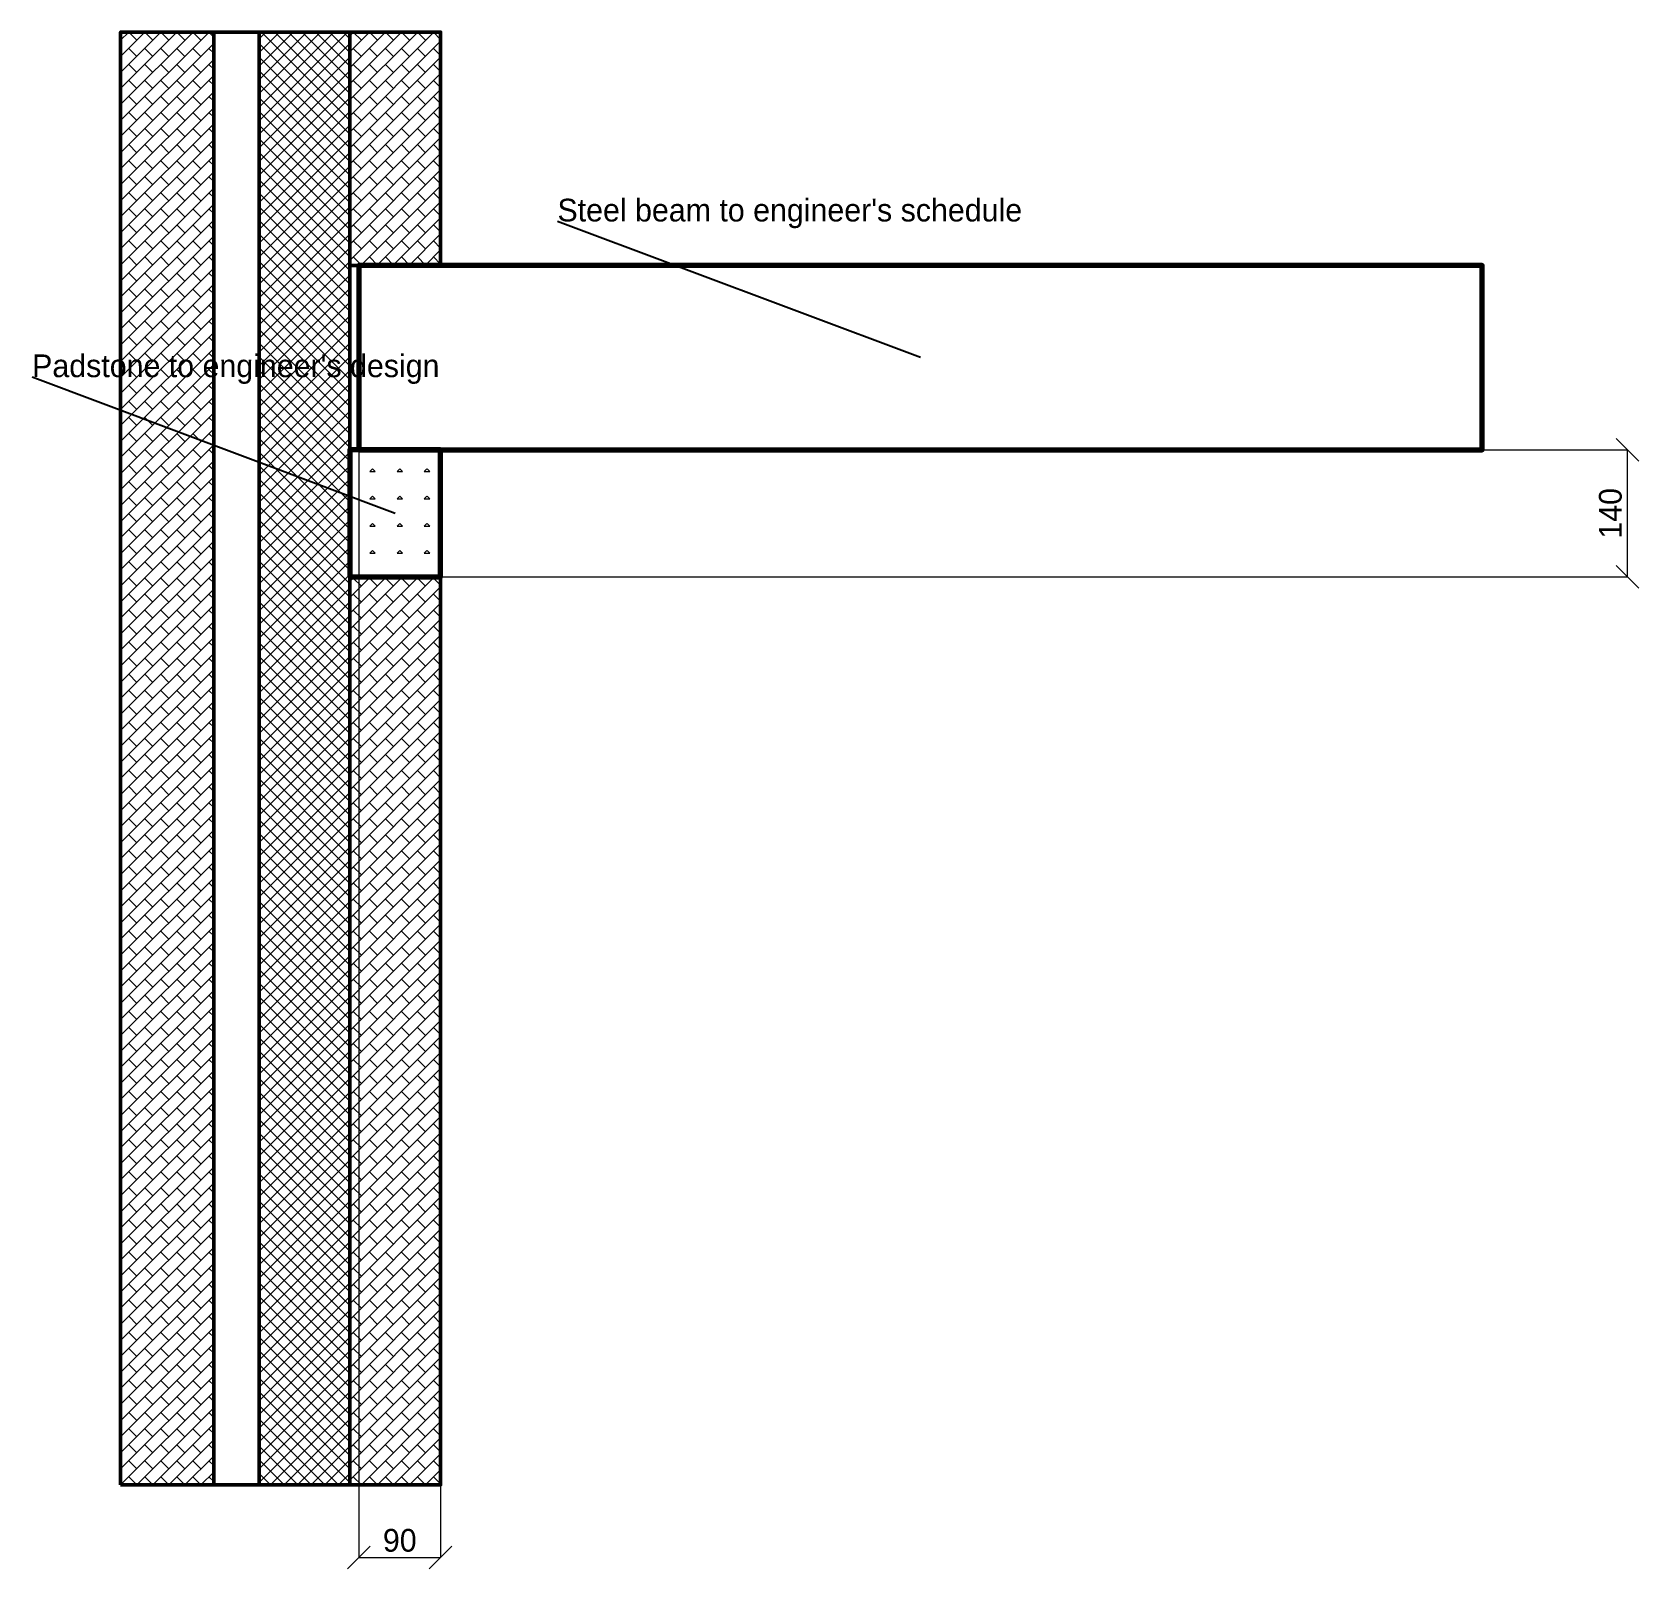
# Model space of a CAD drawing. Header units: millimetres. Extents: x -98 to 1672, y -92 to 1600.
import ezdxf

# ---------------------------------------------------------------- set-up
doc = ezdxf.new("R2010")
doc.units = ezdxf.units.MM
for name, color, linetype, lineweight in [('A-Anno', 7, 'Continuous', 18), ('A-Dims', 7, 'Continuous', 18), ('A-Structure', 7, 'Continuous', 70), ('A-Walls', 7, 'Continuous', 50)]:
    doc.layers.add(name, color=color, linetype=linetype, lineweight=lineweight)
doc.dimstyles.get("Standard").update_dxf_attribs({"dimtxt": 2.5, "dimasz": 2.5, "dimexe": 1.25, "dimexo": 0.625, "dimtad": 1, "dimcen": 2.5, "dimazin": 3, "dimtfac": 1, "dimtmove": 0, "dimatfit": 3})
pattern_1 = [(45, (0, 0), (-8.83883, 8.83883), []), (135, (0, 0), (0, 17.67767), [12.5, -12.5])]

# ---------------------------------------------------------------- blocks, each defined once
blk = doc.blocks.new('_OBLIQUE')
at = {"color": 0, "linetype": 'BYBLOCK'}
blk.add_line((-0.5, -0.5), (0.5, 0.5), dxfattribs=at)
blk = doc.blocks.new('*D1')
at = {"lineweight": 18}
for p, q in [((262.5, 1140), (262.5, -80)), ((352.5, 1000), (352.5, -80)), ((262.5, -80), (352.5, -80))]:
    blk.add_line(p, q, dxfattribs=at)
at = {"layer": 'Defpoints'}
for p in [(262.5, 1140), (352.5, 1000), (262.5, -80)]:
    blk.add_point(p, dxfattribs=at)
at = {"layer": 'A-Dims', "xscale": 25, "yscale": 25, "rotation": 180}
blk.add_blockref('_OBLIQUE', (262.5, -80), dxfattribs=at)
at = {"layer": 'A-Dims', "xscale": 25, "yscale": 25}
blk.add_blockref('_OBLIQUE', (352.5, -80), dxfattribs=at)
at = {"layer": 'A-Dims', "insert": (307.5, -61.25), "char_height": 25, "attachment_point": 5}
blk.add_mtext('90', dxfattribs=at)
blk = doc.blocks.new('*D2')
at = {"lineweight": 18}
for p, q in [((252.5, 1140), (1660, 1140)), ((1660, 1000), (1660, 1140)), ((252.5, 1000), (1660, 1000))]:
    blk.add_line(p, q, dxfattribs=at)
at = {"layer": 'Defpoints'}
for p in [(252.5, 1140), (252.5, 1000), (1660, 1000)]:
    blk.add_point(p, dxfattribs=at)
at = {"layer": 'A-Dims', "xscale": 25, "yscale": 25}
for p, rotation in [((1660, 1140), 90), ((1660, 1000), 270)]:
    blk.add_blockref('_OBLIQUE', p, dxfattribs=dict(at, rotation=rotation))
at = {"layer": 'A-Dims', "insert": (1641.25, 1070), "char_height": 25, "attachment_point": 5, "rotation": 90}
blk.add_mtext('140', dxfattribs=at)

msp = doc.modelspace()

# ---------------------------------------------------------------- hatches: boundary and pattern name
at = {"layer": 'A-Structure', "lineweight": 13}
h = msp.add_hatch(dxfattribs=at)
h.set_pattern_fill('CONCRETE', scale=30, pattern_type=0)
h.set_pattern_definition([(0, (4.5, 6), (0, 30), [6, -24]), (45, (4.5, 6), (0, 30), [4.2, -38.2264]), (135, (10.5, 6), (0, 30), [4.2, -38.2264])])
h.paths.add_polyline_path([(252.5, 1000), (352.5, 1000), (352.5, 1140), (252.5, 1140)])
at = {"layer": 'A-Walls', "lineweight": 18}
h = msp.add_hatch(dxfattribs=at)
h.set_pattern_fill('BRICK', scale=25, angle=45, pattern_type=0)
h.set_pattern_definition(pattern_1)
h.paths.add_polyline_path([(0, 0), (102.5, 0), (102.5, 1600), (0, 1600)])
h = msp.add_hatch(dxfattribs=at)
h.set_pattern_fill('INSULATION_RIGID', scale=30, pattern_type=0)
h.set_pattern_definition([(45, (0, 0), (0, 15), []), (135, (0, 0), (0, 15), [])])
h.paths.add_polyline_path([(152.5, 0), (252.5, 0), (252.5, 1600), (152.5, 1600)])
h = msp.add_hatch(dxfattribs=at)
h.set_pattern_fill('BRICK', scale=25, angle=45, pattern_type=0)
h.set_pattern_definition(pattern_1)
h.paths.add_polyline_path([(252.5, 1343), (352.5, 1343), (352.5, 1600), (252.5, 1600)])
h = msp.add_hatch(dxfattribs=at)
h.set_pattern_fill('BRICK', scale=25, angle=45, pattern_type=0)
h.set_pattern_definition(pattern_1)
h.paths.add_polyline_path([(252.5, 0), (352.5, 0), (352.5, 1000), (252.5, 1000)])

# ---------------------------------------------------------------- linework, layer by layer
at = {"layer": 'A-Structure'}
for points in [[(262.5, 1140), (1500, 1140), (1500, 1343), (262.5, 1343)], [(252.5, 1000), (352.5, 1000), (352.5, 1140), (252.5, 1140)]]:
    msp.add_lwpolyline(points, close=True, dxfattribs=at)
at = {"layer": 'A-Walls'}
for points in [[(0, 0), (102.5, 0), (102.5, 1600), (0, 1600)], [(102.5, 0), (152.5, 0), (152.5, 1600), (102.5, 1600)], [(152.5, 0), (252.5, 0), (252.5, 1600), (152.5, 1600)], [(252.5, 1343), (352.5, 1343), (352.5, 1600), (252.5, 1600)], [(252.5, 0), (352.5, 0), (352.5, 1000), (252.5, 1000)]]:
    msp.add_lwpolyline(points, close=True, dxfattribs=at)

# ---------------------------------------------------------------- texts
at = {"layer": 'A-Anno'}
for s, p in [("Steel beam to engineer's schedule", (481.2, 1391.5)), ("Padstone to engineer's design", (-97.5, 1220))]:
    msp.add_text(s, height=25, dxfattribs=at).set_placement(p)

# ---------------------------------------------------------------- dimensions: what is measured, and where the dimension line sits
at = {"layer": 'A-Dims'}
dim = msp.add_linear_dim(base=(1660, 1000), p1=(252.5, 1000), p2=(252.5, 1140), angle=90, dimstyle='Standard', override={"dimscale": 10, "dimtxt": 2.5, "dimasz": 2.5, "dimtad": 1, "dimdec": 0, "dimzin": 0, "dimblk": 'OBLIQUE', "dimtsz": 0, "dimlwd": 18, "dimlwe": 18}, dxfattribs=at)
dim.commit()
dim.dimension.update_dxf_attribs({"geometry": '*D2', "text_midpoint": (1641.2, 1070)})
dim = msp.add_linear_dim(base=(262.5, -80), p1=(262.5, 1140), p2=(352.5, 1000), dimstyle='Standard', override={"dimscale": 10, "dimtxt": 2.5, "dimasz": 2.5, "dimtad": 1, "dimdec": 0, "dimzin": 0, "dimblk": 'OBLIQUE', "dimtsz": 0, "dimlwd": 18, "dimlwe": 18}, dxfattribs=at)
dim.commit()
dim.dimension.update_dxf_attribs({"geometry": '*D1', "text_midpoint": (307.5, -61.2)})

# ---------------------------------------------------------------- leaders
at = {"layer": 'A-Anno'}
for points in [[(881.2, 1241.5), (481.2, 1391.5)], [(302.5, 1070), (-97.5, 1220)]]:
    msp.add_leader(points, dimstyle='Standard', dxfattribs=at)

doc.saveas('drawing.dxf')
